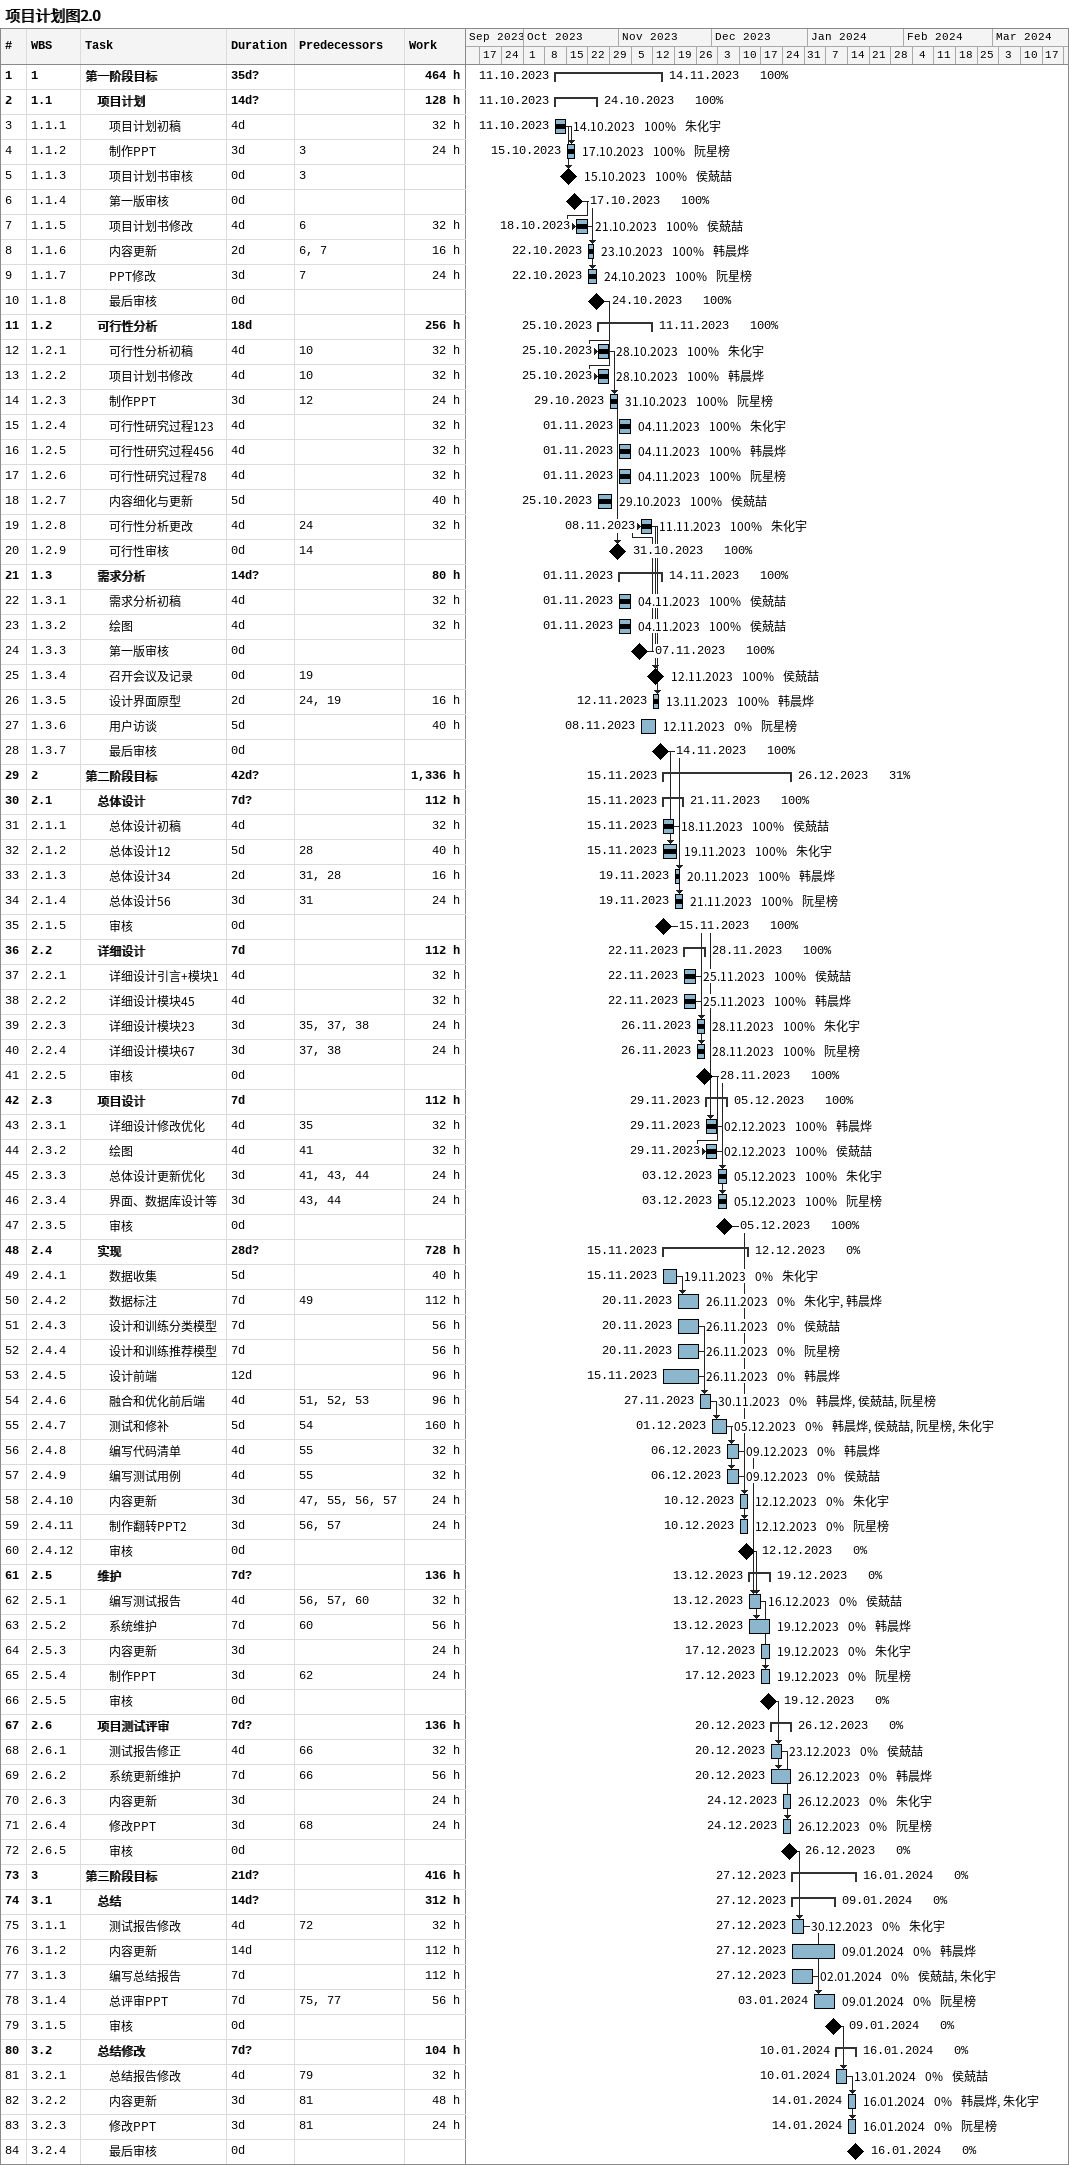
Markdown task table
项目计划图2.0

| ID | WBS | Task | Duration | Start | Finish | Predecessors | Resources | % complete | Work (h) |
|---|---|---|---|---|---|---|---|---|---|
| 1 | 1 | **第一阶段目标** | 35d? | 2023-10-11 | 2023-11-14 |  |  | 100 | 464 |
| 2 | 1.1 | **项目计划** | 14d? | 2023-10-11 | 2023-10-24 |  |  | 100 | 128 |
| 3 | 1.1.1 | 项目计划初稿 | 4d | 2023-10-11 | 2023-10-14 |  | 朱化宇 | 100 | 32 |
| 4 | 1.1.2 | 制作PPT | 3d | 2023-10-15 | 2023-10-17 | 3 | 阮星榜 | 100 | 24 |
| 5 | 1.1.3 | 项目计划书审核 | 0d | 2023-10-15 | 2023-10-15 | 3 | 侯兢喆 | 100 |  |
| 6 | 1.1.4 | 第一版审核 | 0d | 2023-10-17 | 2023-10-17 |  |  | 100 |  |
| 7 | 1.1.5 | 项目计划书修改 | 4d | 2023-10-18 | 2023-10-21 | 6 | 侯兢喆 | 100 | 32 |
| 8 | 1.1.6 | 内容更新 | 2d | 2023-10-22 | 2023-10-23 | 6, 7 | 韩晨烨 | 100 | 16 |
| 9 | 1.1.7 | PPT修改 | 3d | 2023-10-22 | 2023-10-24 | 7 | 阮星榜 | 100 | 24 |
| 10 | 1.1.8 | 最后审核 | 0d | 2023-10-24 | 2023-10-24 |  |  | 100 |  |
| 11 | 1.2 | **可行性分析** | 18d | 2023-10-25 | 2023-11-11 |  |  | 100 | 256 |
| 12 | 1.2.1 | 可行性分析初稿 | 4d | 2023-10-25 | 2023-10-28 | 10 | 朱化宇 | 100 | 32 |
| 13 | 1.2.2 | 项目计划书修改 | 4d | 2023-10-25 | 2023-10-28 | 10 | 韩晨烨 | 100 | 32 |
| 14 | 1.2.3 | 制作PPT | 3d | 2023-10-29 | 2023-10-31 | 12 | 阮星榜 | 100 | 24 |
| 15 | 1.2.4 | 可行性研究过程123 | 4d | 2023-11-01 | 2023-11-04 |  | 朱化宇 | 100 | 32 |
| 16 | 1.2.5 | 可行性研究过程456 | 4d | 2023-11-01 | 2023-11-04 |  | 韩晨烨 | 100 | 32 |
| 17 | 1.2.6 | 可行性研究过程78 | 4d | 2023-11-01 | 2023-11-04 |  | 阮星榜 | 100 | 32 |
| 18 | 1.2.7 | 内容细化与更新 | 5d | 2023-10-25 | 2023-10-29 |  | 侯兢喆 | 100 | 40 |
| 19 | 1.2.8 | 可行性分析更改 | 4d | 2023-11-08 | 2023-11-11 | 24 | 朱化宇 | 100 | 32 |
| 20 | 1.2.9 | 可行性审核 | 0d | 2023-10-31 | 2023-10-31 | 14 |  | 100 |  |
| 21 | 1.3 | **需求分析** | 14d? | 2023-11-01 | 2023-11-14 |  |  | 100 | 80 |
| 22 | 1.3.1 | 需求分析初稿 | 4d | 2023-11-01 | 2023-11-04 |  | 侯兢喆 | 100 | 32 |
| 23 | 1.3.2 | 绘图 | 4d | 2023-11-01 | 2023-11-04 |  | 侯兢喆 | 100 | 32 |
| 24 | 1.3.3 | 第一版审核 | 0d | 2023-11-07 | 2023-11-07 |  |  | 100 |  |
| 25 | 1.3.4 | 召开会议及记录 | 0d | 2023-11-12 | 2023-11-12 | 19 | 侯兢喆 | 100 |  |
| 26 | 1.3.5 | 设计界面原型 | 2d | 2023-11-12 | 2023-11-13 | 24, 19 | 韩晨烨 | 100 | 16 |
| 27 | 1.3.6 | 用户访谈 | 5d | 2023-11-08 | 2023-11-12 |  | 阮星榜 | 0 | 40 |
| 28 | 1.3.7 | 最后审核 | 0d | 2023-11-14 | 2023-11-14 |  |  | 100 |  |
| 29 | 2 | **第二阶段目标** | 42d? | 2023-11-15 | 2023-12-26 |  |  | 31 | 1336 |
| 30 | 2.1 | **总体设计** | 7d? | 2023-11-15 | 2023-11-21 |  |  | 100 | 112 |
| 31 | 2.1.1 | 总体设计初稿 | 4d | 2023-11-15 | 2023-11-18 |  | 侯兢喆 | 100 | 32 |
| 32 | 2.1.2 | 总体设计12 | 5d | 2023-11-15 | 2023-11-19 | 28 | 朱化宇 | 100 | 40 |
| 33 | 2.1.3 | 总体设计34 | 2d | 2023-11-19 | 2023-11-20 | 31, 28 | 韩晨烨 | 100 | 16 |
| 34 | 2.1.4 | 总体设计56 | 3d | 2023-11-19 | 2023-11-21 | 31 | 阮星榜 | 100 | 24 |
| 35 | 2.1.5 | 审核 | 0d | 2023-11-15 | 2023-11-15 |  |  | 100 |  |
| 36 | 2.2 | **详细设计** | 7d | 2023-11-22 | 2023-11-28 |  |  | 100 | 112 |
| 37 | 2.2.1 | 详细设计引言+模块1 | 4d | 2023-11-22 | 2023-11-25 |  | 侯兢喆 | 100 | 32 |
| 38 | 2.2.2 | 详细设计模块45 | 4d | 2023-11-22 | 2023-11-25 |  | 韩晨烨 | 100 | 32 |
| 39 | 2.2.3 | 详细设计模块23 | 3d | 2023-11-26 | 2023-11-28 | 35, 37, 38 | 朱化宇 | 100 | 24 |
| 40 | 2.2.4 | 详细设计模块67 | 3d | 2023-11-26 | 2023-11-28 | 37, 38 | 阮星榜 | 100 | 24 |
| 41 | 2.2.5 | 审核 | 0d | 2023-11-28 | 2023-11-28 |  |  | 100 |  |
| 42 | 2.3 | **项目设计** | 7d | 2023-11-29 | 2023-12-05 |  |  | 100 | 112 |
| 43 | 2.3.1 | 详细设计修改优化 | 4d | 2023-11-29 | 2023-12-02 | 35 | 韩晨烨 | 100 | 32 |
| 44 | 2.3.2 | 绘图 | 4d | 2023-11-29 | 2023-12-02 | 41 | 侯兢喆 | 100 | 32 |
| 45 | 2.3.3 | 总体设计更新优化 | 3d | 2023-12-03 | 2023-12-05 | 41, 43, 44 | 朱化宇 | 100 | 24 |
| 46 | 2.3.4 | 界面、数据库设计等 | 3d | 2023-12-03 | 2023-12-05 | 43, 44 | 阮星榜 | 100 | 24 |
| 47 | 2.3.5 | 审核 | 0d | 2023-12-05 | 2023-12-05 |  |  | 100 |  |
| 48 | 2.4 | **实现** | 28d? | 2023-11-15 | 2023-12-12 |  |  | 0 | 728 |
| 49 | 2.4.1 | 数据收集 | 5d | 2023-11-15 | 2023-11-19 |  | 朱化宇 | 0 | 40 |
| 50 | 2.4.2 | 数据标注 | 7d | 2023-11-20 | 2023-11-26 | 49 | 朱化宇, 韩晨烨 | 0 | 112 |
| 51 | 2.4.3 | 设计和训练分类模型 | 7d | 2023-11-20 | 2023-11-26 |  | 侯兢喆 | 0 | 56 |
| 52 | 2.4.4 | 设计和训练推荐模型 | 7d | 2023-11-20 | 2023-11-26 |  | 阮星榜 | 0 | 56 |
| 53 | 2.4.5 | 设计前端 | 12d | 2023-11-15 | 2023-11-26 |  | 韩晨烨 | 0 | 96 |
| 54 | 2.4.6 | 融合和优化前后端 | 4d | 2023-11-27 | 2023-11-30 | 51, 52, 53 | 韩晨烨, 侯兢喆, 阮星榜 | 0 | 96 |
| 55 | 2.4.7 | 测试和修补 | 5d | 2023-12-01 | 2023-12-05 | 54 | 韩晨烨, 侯兢喆, 阮星榜, 朱化宇 | 0 | 160 |
| 56 | 2.4.8 | 编写代码清单 | 4d | 2023-12-06 | 2023-12-09 | 55 | 韩晨烨 | 0 | 32 |
| 57 | 2.4.9 | 编写测试用例 | 4d | 2023-12-06 | 2023-12-09 | 55 | 侯兢喆 | 0 | 32 |
| 58 | 2.4.10 | 内容更新 | 3d | 2023-12-10 | 2023-12-12 | 47, 55, 56, 57 | 朱化宇 | 0 | 24 |
| 59 | 2.4.11 | 制作翻转PPT2 | 3d | 2023-12-10 | 2023-12-12 | 56, 57 | 阮星榜 | 0 | 24 |
| 60 | 2.4.12 | 审核 | 0d | 2023-12-12 | 2023-12-12 |  |  | 0 |  |
| 61 | 2.5 | **维护** | 7d? | 2023-12-13 | 2023-12-19 |  |  | 0 | 136 |
| 62 | 2.5.1 | 编写测试报告 | 4d | 2023-12-13 | 2023-12-16 | 56, 57, 60 | 侯兢喆 | 0 | 32 |
| 63 | 2.5.2 | 系统维护 | 7d | 2023-12-13 | 2023-12-19 | 60 | 韩晨烨 | 0 | 56 |
| 64 | 2.5.3 | 内容更新 | 3d | 2023-12-17 | 2023-12-19 |  | 朱化宇 | 0 | 24 |
| 65 | 2.5.4 | 制作PPT | 3d | 2023-12-17 | 2023-12-19 | 62 | 阮星榜 | 0 | 24 |
| 66 | 2.5.5 | 审核 | 0d | 2023-12-19 | 2023-12-19 |  |  | 0 |  |
| 67 | 2.6 | **项目测试评审** | 7d? | 2023-12-20 | 2023-12-26 |  |  | 0 | 136 |
| 68 | 2.6.1 | 测试报告修正 | 4d | 2023-12-20 | 2023-12-23 | 66 | 侯兢喆 | 0 | 32 |
| 69 | 2.6.2 | 系统更新维护 | 7d | 2023-12-20 | 2023-12-26 | 66 | 韩晨烨 | 0 | 56 |
| 70 | 2.6.3 | 内容更新 | 3d | 2023-12-24 | 2023-12-26 |  | 朱化宇 | 0 | 24 |
| 71 | 2.6.4 | 修改PPT | 3d | 2023-12-24 | 2023-12-26 | 68 | 阮星榜 | 0 | 24 |
| 72 | 2.6.5 | 审核 | 0d | 2023-12-26 | 2023-12-26 |  |  | 0 |  |
| 73 | 3 | **第三阶段目标** | 21d? | 2023-12-27 | 2024-01-16 |  |  | 0 | 416 |
| 74 | 3.1 | **总结** | 14d? | 2023-12-27 | 2024-01-09 |  |  | 0 | 312 |
| 75 | 3.1.1 | 测试报告修改 | 4d | 2023-12-27 | 2023-12-30 | 72 | 朱化宇 | 0 | 32 |
| 76 | 3.1.2 | 内容更新 | 14d | 2023-12-27 | 2024-01-09 |  | 韩晨烨 | 0 | 112 |
| 77 | 3.1.3 | 编写总结报告 | 7d | 2023-12-27 | 2024-01-02 |  | 侯兢喆, 朱化宇 | 0 | 112 |
| 78 | 3.1.4 | 总评审PPT | 7d | 2024-01-03 | 2024-01-09 | 75, 77 | 阮星榜 | 0 | 56 |
| 79 | 3.1.5 | 审核 | 0d | 2024-01-09 | 2024-01-09 |  |  | 0 |  |
| 80 | 3.2 | **总结修改** | 7d? | 2024-01-10 | 2024-01-16 |  |  | 0 | 104 |
| 81 | 3.2.1 | 总结报告修改 | 4d | 2024-01-10 | 2024-01-13 | 79 | 侯兢喆 | 0 | 32 |
| 82 | 3.2.2 | 内容更新 | 3d | 2024-01-14 | 2024-01-16 | 81 | 韩晨烨, 朱化宇 | 0 | 48 |
| 83 | 3.2.3 | 修改PPT | 3d | 2024-01-14 | 2024-01-16 | 81 | 阮星榜 | 0 | 24 |
| 84 | 3.2.4 | 最后审核 | 0d | 2024-01-16 | 2024-01-16 |  |  | 0 |  |
